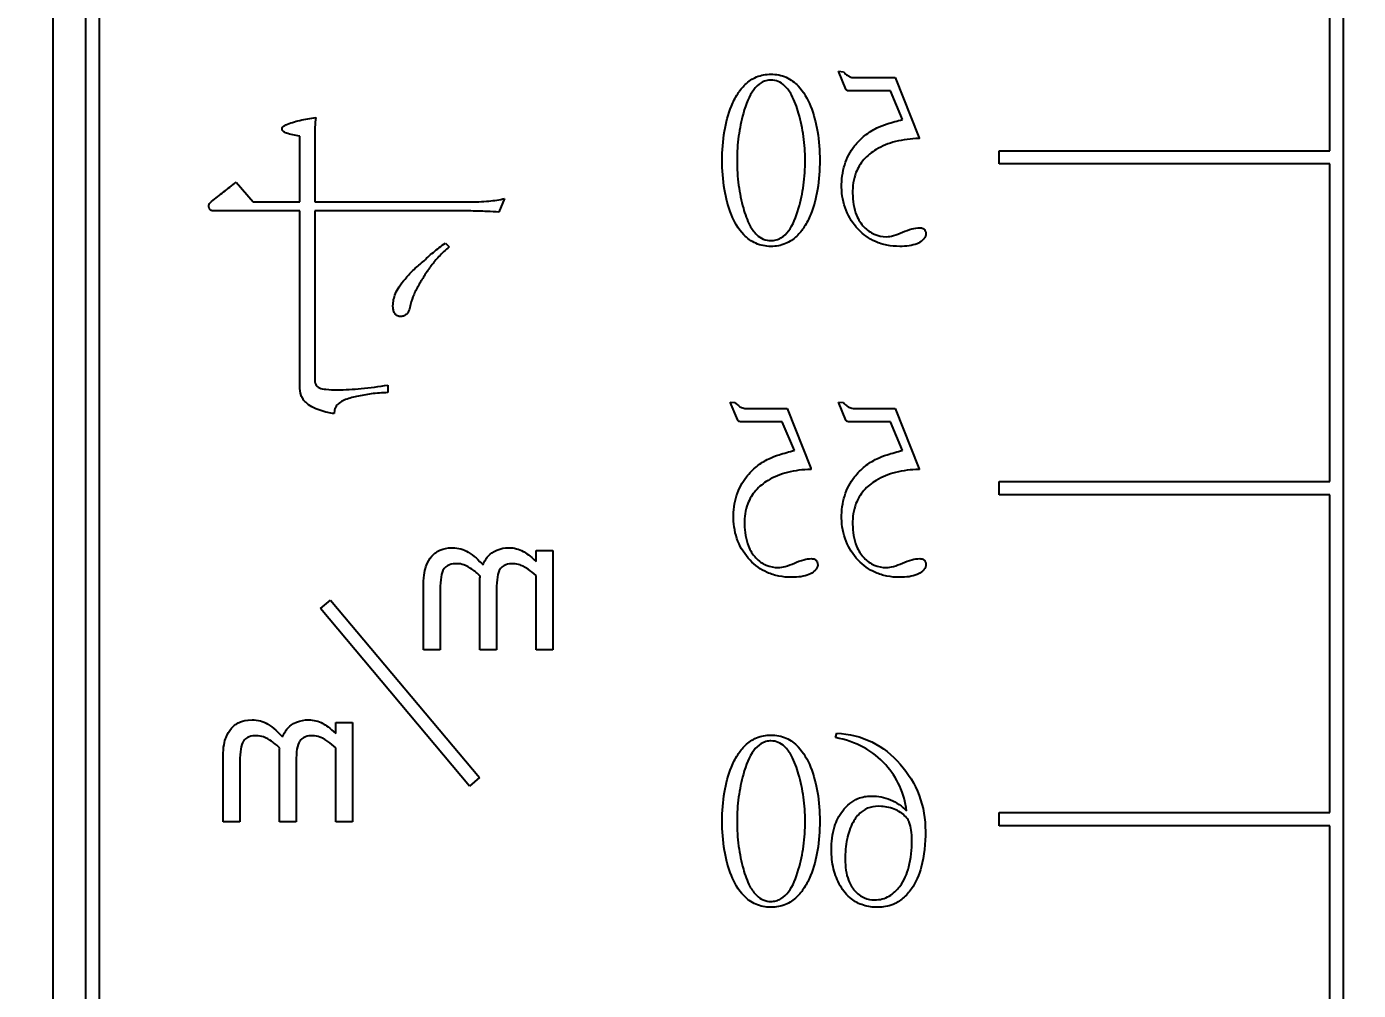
# Model space of a CAD drawing. Header units: inches. Extents: x 707 to 13003, y 909 to 9309.
# Drawn here: x 8194.85 to 8214.97, y 1606 to 1620.56 of the extents above; entities that cross this region are included whole.
import ezdxf

# ---------------------------------------------------------------- set-up
doc = ezdxf.new("R2010")
doc.units = ezdxf.units.IN
doc.header["$MEASUREMENT"] = 0
doc.styles.get("Standard").update_dxf_attribs({"font": 'Arial.ttf'})
doc.dimstyles.new('ISO-25', dxfattribs={"dimscale": 5, "dimtxt": 15, "dimasz": 12, "dimexe": 3, "dimexo": 3, "dimgap": 4, "dimtad": 1, "dimdsep": 46, "dimtxsty": 'Standard', "dimblk": 'OPEN30', "dimcen": 4, "dimclrd": 3, "dimclre": 3, "dimclrt": 3, "dimadec": 0, "dimazin": 0, "dimtfac": 1, "dimtmove": 0, "dimatfit": 3, "dimldrblk": 'OPEN30', "dimfxl": 1, "dimarcsym": 0})

# ---------------------------------------------------------------- blocks, each defined once
blk = doc.blocks.new('BKM-1')
at = {"color": 2}
for p, q in [((55, -71), (55, -117)), ((54.3, -71.5), (54.3, -116.5)), ((54.5, -116.5), (54.5, -71.5)), ((35.5, -79), (35.5, -118.5)), ((35.7, -100), (35.7, -95.2)), ((43.015, -99.072), (43.127, -98.8)), ((43.127, -98.8), (43.052, -98.807)), ((42.267, -98.895), (41.911, -99.795)), ((42.889, -98.895), (42.267, -98.895)), ((42.159, -99.53), (42.342, -99.096)), ((42.342, -99.096), (42.96, -99.096)), ((51.267, -100.774), (51.267, -99.778)), ((40.7, -100), (35.7, -100)), ((40.7, -100.2), (40.7, -100)), ((51.041, -99.874), (51.041, -100.774)), ((35.7, -100.2), (40.7, -100.2)), ((35.7, -105), (35.7, -100.2)), ((52.226, -100.476), (51.968, -100.774)), ((48.17, -100.722), (48.258, -100.929)), ((51.041, -100.774), (48.715, -100.774)), ((51.968, -100.774), (51.267, -100.774)), ((48.715, -100.91), (51.041, -100.91)), ((51.041, -100.91), (51.041, -103.448)), ((51.267, -103.556), (51.267, -100.91)), ((51.267, -100.91), (52.569, -100.91)), ((49.066, -101.395), (49.01, -101.454)), ((49.937, -103.542), (49.937, -103.655)), ((43.015, -104.072), (43.127, -103.8)), ((43.127, -103.8), (43.052, -103.807)), ((44.648, -104.072), (44.76, -103.8)), ((44.76, -103.8), (44.686, -103.807)), ((42.267, -103.895), (41.911, -104.795)), ((42.889, -103.895), (42.267, -103.895)), ((43.901, -103.895), (43.544, -104.795)), ((44.523, -103.895), (43.901, -103.895)), ((50.74, -103.919), (50.746, -103.97)), ((42.159, -104.53), (42.342, -104.096)), ((42.342, -104.096), (42.96, -104.096)), ((43.792, -104.53), (43.976, -104.096)), ((43.976, -104.096), (44.594, -104.096)), ((40.7, -105), (35.7, -105)), ((40.7, -105.2), (40.7, -105)), ((35.7, -105.2), (40.7, -105.2)), ((35.7, -110), (35.7, -105.2)), ((47.695, -106.042), (47.442, -106.042)), ((47.442, -106.042), (47.442, -107.543)), ((47.695, -106.207), (47.695, -106.042)), ((47.695, -107.543), (47.695, -106.421)), ((48.546, -107.543), (48.546, -106.554)), ((49.397, -107.543), (49.397, -106.554)), ((48.293, -106.674), (48.293, -107.543)), ((50.8, -106.79), (48.55, -109.471)), ((49.144, -106.674), (49.144, -107.543)), ((50.953, -106.919), (50.8, -106.79)), ((48.703, -109.6), (50.953, -106.919)), ((47.442, -107.543), (47.695, -107.543)), ((48.293, -107.543), (48.546, -107.543)), ((49.144, -107.543), (49.397, -107.543)), ((50.723, -108.642), (50.47, -108.642)), ((50.47, -108.642), (50.47, -110.143)), ((50.723, -108.807), (50.723, -108.642)), ((43.171, -108.868), (43.15, -108.8)), ((50.723, -110.143), (50.723, -109.021)), ((51.574, -110.143), (51.574, -109.154)), ((52.425, -110.143), (52.425, -109.154)), ((48.55, -109.471), (48.703, -109.6)), ((51.321, -109.274), (51.321, -110.143)), ((52.172, -109.274), (52.172, -110.143)), ((40.7, -110), (35.7, -110)), ((40.7, -110.2), (40.7, -110)), ((35.7, -110.2), (40.7, -110.2)), ((35.7, -118.3), (35.7, -110.2)), ((50.47, -110.143), (50.723, -110.143)), ((51.321, -110.143), (51.574, -110.143)), ((52.172, -110.143), (52.425, -110.143))]:
    blk.add_line(p, q, dxfattribs=at)
for points, knots in [([(43.052, -98.807), (43.038, -98.823), (43.022, -98.839), (42.99, -98.864), (42.973, -98.874), (42.934, -98.891), (42.912, -98.895), (42.889, -98.895)], [-0.01925198, -0.01925198, -0.01925198, -0.01925198, -0.01271209, -0.01271209, -0.00693803, -0.00693803, 0, 0, 0, 0]), ([(44.146, -98.844), (44.105, -98.844), (44.065, -98.848), (43.988, -98.863), (43.952, -98.875), (43.847, -98.922), (43.786, -98.967), (43.653, -99.108), (43.593, -99.217), (43.548, -99.326)], [-0.08195317, -0.08195317, -0.08195317, -0.08195317, -0.06991101, -0.06991101, -0.05834504, -0.05834504, -0.0355218, -0.0355218, 0, 0, 0, 0]), ([(43.728, -99.435), (43.754, -99.341), (43.789, -99.241), (43.864, -99.106), (43.898, -99.057), (43.968, -98.991), (44, -98.969), (44.071, -98.939), (44.108, -98.932), (44.146, -98.932)], [-0.06958828, -0.06958828, -0.06958828, -0.06958828, -0.04021797, -0.04021797, -0.02302257, -0.02302257, -0.01139571, -0.01139571, 0, 0, 0, 0]), ([(44.743, -99.326), (44.717, -99.262), (44.686, -99.199), (44.616, -99.09), (44.579, -99.042), (44.485, -98.952), (44.428, -98.913), (44.294, -98.857), (44.221, -98.844), (44.146, -98.844)], [-0.08244459, -0.08244459, -0.08244459, -0.08244459, -0.06166293, -0.06166293, -0.0435396, -0.0435396, -0.02257482, -0.02257482, 0, 0, 0, 0]), ([(44.146, -98.932), (44.172, -98.932), (44.197, -98.936), (44.248, -98.949), (44.271, -98.96), (44.339, -98.999), (44.376, -99.037), (44.475, -99.169), (44.526, -99.295), (44.563, -99.435)], [-0.08337122, -0.08337122, -0.08337122, -0.08337122, -0.07337556, -0.07337556, -0.06342031, -0.06342031, -0.0435051, -0.0435051, 0, 0, 0, 0]), ([(42.96, -99.096), (42.969, -99.096), (42.979, -99.095), (42.993, -99.092), (42.998, -99.09), (43.005, -99.085), (43.008, -99.083), (43.012, -99.078), (43.014, -99.075), (43.015, -99.072)], [-0.006296167, -0.006296167, -0.006296167, -0.006296167, -0.003599843, -0.003599843, -0.002036293, -0.002036293, -0.001000184, -0.001000184, 0, 0, 0, 0]), ([(43.548, -99.326), (43.5, -99.45), (43.466, -99.579), (43.419, -99.853), (43.409, -99.999), (43.409, -100.145)], [-0.08351425, -0.08351425, -0.08351425, -0.08351425, -0.04369807, -0.04369807, 0, 0, 0, 0]), ([(44.883, -100.145), (44.883, -99.998), (44.873, -99.851), (44.826, -99.576), (44.792, -99.449), (44.743, -99.326)], [-0.08347072, -0.08347072, -0.08347072, -0.08347072, -0.03947083, -0.03947083, 0, 0, 0, 0]), ([(42.546, -99.656), (42.498, -99.632), (42.44, -99.61), (42.316, -99.57), (42.234, -99.548), (42.159, -99.53)], [-0.03908855, -0.03908855, -0.03908855, -0.03908855, -0.02325142, -0.02325142, 0, 0, 0, 0]), ([(43.629, -100.145), (43.629, -100.024), (43.637, -99.904), (43.67, -99.666), (43.695, -99.55), (43.728, -99.435)], [-0.07201864, -0.07201864, -0.07201864, -0.07201864, -0.03576445, -0.03576445, 0, 0, 0, 0]), ([(44.563, -99.435), (44.595, -99.549), (44.619, -99.665), (44.651, -99.903), (44.659, -100.024), (44.659, -100.145)], [-0.07194682, -0.07194682, -0.07194682, -0.07194682, -0.03640608, -0.03640608, 0, 0, 0, 0]), ([(51.477, -99.611), (51.41, -99.582), (51.339, -99.559), (51.187, -99.522), (51.105, -99.509), (51.024, -99.5)], [-0.04676929, -0.04676929, -0.04676929, -0.04676929, -0.02469334, -0.02469334, 0, 0, 0, 0]), ([(51.024, -99.5), (51.03, -99.541), (51.034, -99.595), (51.04, -99.718), (51.041, -99.801), (51.041, -99.874)], [-0.03671166, -0.03671166, -0.03671166, -0.03671166, -0.0219278, -0.0219278, 0, 0, 0, 0]), ([(51.534, -99.667), (51.534, -99.665), (51.534, -99.662), (51.533, -99.657), (51.532, -99.655), (51.528, -99.647), (51.524, -99.642), (51.51, -99.627), (51.494, -99.618), (51.477, -99.611)], [-0.009970224, -0.009970224, -0.009970224, -0.009970224, -0.008968597, -0.008968597, -0.007939222, -0.007939222, -0.00562379, -0.00562379, 0, 0, 0, 0]), ([(41.911, -99.795), (41.909, -99.799), (41.908, -99.804), (41.907, -99.809), (41.907, -99.811), (41.907, -99.813), (41.908, -99.813), (41.908, -99.814), (41.908, -99.815), (41.909, -99.815), (41.909, -99.815), (41.91, -99.816), (41.91, -99.816), (41.911, -99.816)], [-0.00192807, -0.00192807, -0.00192807, -0.00192807, -0.000928361, -0.000928361, -0.000534277, -0.000534277, -0.000353505, -0.000353505, -0.000239022, -0.000239022, -0.000132257, -0.000132257, 0, 0, 0, 0]), ([(42.882, -99.928), (42.836, -99.87), (42.784, -99.816), (42.671, -99.725), (42.611, -99.687), (42.546, -99.656)], [-0.04378824, -0.04378824, -0.04378824, -0.04378824, -0.02152, -0.02152, 0, 0, 0, 0]), ([(51.267, -99.778), (51.302, -99.773), (51.337, -99.768), (51.404, -99.753), (51.437, -99.745), (51.469, -99.735)], [-0.02059878, -0.02059878, -0.02059878, -0.02059878, -0.01002753, -0.01002753, 0, 0, 0, 0]), ([(51.469, -99.735), (51.479, -99.732), (51.489, -99.727), (51.505, -99.717), (51.513, -99.711), (51.523, -99.7), (51.527, -99.694), (51.533, -99.681), (51.534, -99.674), (51.534, -99.667)], [-0.01003525, -0.01003525, -0.01003525, -0.01003525, -0.00682489, -0.00682489, -0.00420204, -0.00420204, -0.00206818, -0.00206818, 0, 0, 0, 0]), ([(41.911, -99.816), (42.029, -99.819), (42.149, -99.833), (42.367, -99.889), (42.465, -99.928), (42.556, -99.982)], [-0.06745802, -0.06745802, -0.06745802, -0.06745802, -0.03181638, -0.03181638, 0, 0, 0, 0]), ([(42.556, -99.982), (42.626, -100.024), (42.689, -100.074), (42.794, -100.193), (42.833, -100.259), (42.9, -100.431), (42.914, -100.537), (42.913, -100.644)], [-0.0796995, -0.0796995, -0.0796995, -0.0796995, -0.05533115, -0.05533115, -0.03214781, -0.03214781, 0, 0, 0, 0]), ([(43.079, -100.553), (43.08, -100.437), (43.066, -100.323), (42.999, -100.109), (42.949, -100.014), (42.882, -99.928)], [-0.06731251, -0.06731251, -0.06731251, -0.06731251, -0.03272339, -0.03272339, 0, 0, 0, 0]), ([(43.409, -100.145), (43.409, -100.292), (43.419, -100.44), (43.465, -100.716), (43.499, -100.844), (43.548, -100.967)], [-0.08381766, -0.08381766, -0.08381766, -0.08381766, -0.03972186, -0.03972186, 0, 0, 0, 0]), ([(43.728, -100.872), (43.694, -100.757), (43.67, -100.641), (43.637, -100.397), (43.629, -100.271), (43.629, -100.145)], [-0.07365705, -0.07365705, -0.07365705, -0.07365705, -0.03782237, -0.03782237, 0, 0, 0, 0]), ([(44.659, -100.145), (44.659, -100.271), (44.651, -100.397), (44.619, -100.639), (44.596, -100.755), (44.563, -100.869)], [-0.07324327, -0.07324327, -0.07324327, -0.07324327, -0.03552282, -0.03552282, 0, 0, 0, 0]), ([(44.743, -100.967), (44.792, -100.845), (44.826, -100.717), (44.873, -100.441), (44.883, -100.293), (44.883, -100.145)], [-0.08376423, -0.08376423, -0.08376423, -0.08376423, -0.04423028, -0.04423028, 0, 0, 0, 0]), ([(42.828, -101.188), (42.907, -101.103), (42.969, -101.008), (43.055, -100.789), (43.076, -100.672), (43.079, -100.553)], [-0.07055061, -0.07055061, -0.07055061, -0.07055061, -0.0358242, -0.0358242, 0, 0, 0, 0]), ([(52.598, -100.768), (52.538, -100.719), (52.478, -100.67), (52.354, -100.573), (52.29, -100.524), (52.226, -100.476)], [-0.0472503, -0.0472503, -0.0472503, -0.0472503, -0.02405918, -0.02405918, 0, 0, 0, 0]), ([(42.913, -100.644), (42.91, -100.757), (42.894, -100.872), (42.825, -101.042), (42.788, -101.102), (42.739, -101.154)], [-0.05505324, -0.05505324, -0.05505324, -0.05505324, -0.02132206, -0.02132206, 0, 0, 0, 0]), ([(48.715, -100.774), (48.614, -100.774), (48.508, -100.77), (48.329, -100.753), (48.246, -100.742), (48.17, -100.722)], [-0.05391831, -0.05391831, -0.05391831, -0.05391831, -0.02351238, -0.02351238, 0, 0, 0, 0]), ([(52.64, -100.83), (52.64, -100.825), (52.639, -100.819), (52.636, -100.808), (52.633, -100.803), (52.621, -100.786), (52.61, -100.776), (52.598, -100.768)], [-0.007807443, -0.007807443, -0.007807443, -0.007807443, -0.006103253, -0.006103253, -0.004311242, -0.004311242, 0, 0, 0, 0]), ([(43.548, -100.967), (43.574, -101.03), (43.605, -101.093), (43.674, -101.201), (43.711, -101.248), (43.805, -101.338), (43.862, -101.377), (43.996, -101.433), (44.07, -101.446), (44.146, -101.446)], [-0.08220575, -0.08220575, -0.08220575, -0.08220575, -0.06167399, -0.06167399, -0.04373192, -0.04373192, -0.02269426, -0.02269426, 0, 0, 0, 0]), ([(44.146, -101.358), (44.119, -101.358), (44.093, -101.355), (44.042, -101.341), (44.018, -101.331), (43.95, -101.291), (43.912, -101.254), (43.814, -101.125), (43.765, -101.005), (43.728, -100.872)], [-0.08137653, -0.08137653, -0.08137653, -0.08137653, -0.07131719, -0.07131719, -0.06133064, -0.06133064, -0.0415336, -0.0415336, 0, 0, 0, 0]), ([(44.563, -100.869), (44.539, -100.957), (44.507, -101.051), (44.436, -101.182), (44.402, -101.23), (44.331, -101.297), (44.298, -101.32), (44.225, -101.35), (44.186, -101.358), (44.146, -101.358)], [-0.06884296, -0.06884296, -0.06884296, -0.06884296, -0.04120317, -0.04120317, -0.02403051, -0.02403051, -0.01203907, -0.01203907, 0, 0, 0, 0]), ([(44.146, -101.446), (44.186, -101.446), (44.226, -101.442), (44.303, -101.427), (44.34, -101.415), (44.445, -101.369), (44.505, -101.324), (44.639, -101.184), (44.699, -101.076), (44.743, -100.967)], [-0.08173021, -0.08173021, -0.08173021, -0.08173021, -0.06969113, -0.06969113, -0.05813482, -0.05813482, -0.03529804, -0.03529804, 0, 0, 0, 0]), ([(48.258, -100.929), (48.31, -100.923), (48.382, -100.92), (48.523, -100.914), (48.625, -100.911), (48.715, -100.91)], [-0.0420183, -0.0420183, -0.0420183, -0.0420183, -0.02681281, -0.02681281, 0, 0, 0, 0]), ([(52.569, -100.91), (52.576, -100.91), (52.583, -100.909), (52.595, -100.907), (52.6, -100.905), (52.612, -100.899), (52.618, -100.895), (52.628, -100.884), (52.632, -100.877), (52.639, -100.857), (52.64, -100.843), (52.64, -100.83)], [-0.01217176, -0.01217176, -0.01217176, -0.01217176, -0.01019045, -0.01019045, -0.00844296, -0.00844296, -0.00632967, -0.00632967, -0.00389119, -0.00389119, 0, 0, 0, 0]), ([(41.897, -101.164), (41.888, -101.164), (41.879, -101.165), (41.863, -101.168), (41.855, -101.17), (41.84, -101.177), (41.833, -101.182), (41.821, -101.196), (41.816, -101.205), (41.807, -101.228), (41.805, -101.244), (41.805, -101.259)], [-0.01513963, -0.01513963, -0.01513963, -0.01513963, -0.01247243, -0.01247243, -0.01014631, -0.01014631, -0.00750334, -0.00750334, -0.00455338, -0.00455338, 0, 0, 0, 0]), ([(42.159, -101.232), (42.113, -101.212), (42.065, -101.194), (41.978, -101.171), (41.937, -101.164), (41.897, -101.164)], [-0.02693744, -0.02693744, -0.02693744, -0.02693744, -0.01201471, -0.01201471, 0, 0, 0, 0]), ([(42.199, -101.446), (42.264, -101.446), (42.33, -101.44), (42.454, -101.416), (42.512, -101.398), (42.667, -101.329), (42.753, -101.267), (42.828, -101.188)], [-0.07045463, -0.07045463, -0.07045463, -0.07045463, -0.0509016, -0.0509016, -0.03251367, -0.03251367, 0, 0, 0, 0]), ([(42.739, -101.154), (42.695, -101.199), (42.644, -101.236), (42.528, -101.287), (42.466, -101.299), (42.403, -101.3)], [-0.03807798, -0.03807798, -0.03807798, -0.03807798, -0.01898629, -0.01898629, 0, 0, 0, 0]), ([(41.805, -101.259), (41.805, -101.265), (41.806, -101.271), (41.807, -101.279), (41.808, -101.281), (41.809, -101.283)], [-0.002093623, -0.002093623, -0.002093623, -0.002093623, -0.000662734, -0.000662734, 0, 0, 0, 0]), ([(41.809, -101.283), (41.814, -101.296), (41.821, -101.309), (41.837, -101.333), (41.847, -101.344), (41.881, -101.376), (41.909, -101.393), (42.01, -101.435), (42.101, -101.446), (42.199, -101.446)], [-0.05303774, -0.05303774, -0.05303774, -0.05303774, -0.04748048, -0.04748048, -0.04187569, -0.04187569, -0.02952808, -0.02952808, 0, 0, 0, 0]), ([(42.403, -101.3), (42.368, -101.3), (42.33, -101.292), (42.25, -101.27), (42.202, -101.251), (42.159, -101.232)], [-0.02487772, -0.02487772, -0.02487772, -0.02487772, -0.01434385, -0.01434385, 0, 0, 0, 0]), ([(49.407, -101.681), (49.356, -101.63), (49.303, -101.582), (49.189, -101.486), (49.129, -101.439), (49.066, -101.395)], [-0.0444976, -0.0444976, -0.0444976, -0.0444976, -0.02297575, -0.02297575, 0, 0, 0, 0]), ([(49.01, -101.454), (49.063, -101.5), (49.116, -101.549), (49.206, -101.643), (49.245, -101.689), (49.279, -101.738)], [-0.03891551, -0.03891551, -0.03891551, -0.03891551, -0.01774071, -0.01774071, 0, 0, 0, 0]), ([(49.279, -101.738), (49.313, -101.783), (49.345, -101.829), (49.406, -101.923), (49.434, -101.97), (49.461, -102.019)], [-0.03347526, -0.03347526, -0.03347526, -0.03347526, -0.01660902, -0.01660902, 0, 0, 0, 0]), ([(49.673, -101.939), (49.638, -101.894), (49.598, -101.851), (49.51, -101.765), (49.459, -101.722), (49.407, -101.681)], [-0.03702485, -0.03702485, -0.03702485, -0.03702485, -0.01977202, -0.01977202, 0, 0, 0, 0]), ([(49.461, -102.019), (49.491, -102.066), (49.517, -102.116), (49.562, -102.219), (49.58, -102.271), (49.594, -102.325)], [-0.03359804, -0.03359804, -0.03359804, -0.03359804, -0.01671044, -0.01671044, 0, 0, 0, 0]), ([(49.818, -102.16), (49.806, -102.125), (49.787, -102.09), (49.739, -102.017), (49.706, -101.976), (49.673, -101.939)], [-0.02602584, -0.02602584, -0.02602584, -0.02602584, -0.01482321, -0.01482321, 0, 0, 0, 0]), ([(49.858, -102.339), (49.858, -102.309), (49.854, -102.279), (49.841, -102.219), (49.831, -102.189), (49.818, -102.16)], [-0.01850563, -0.01850563, -0.01850563, -0.01850563, -0.00939171, -0.00939171, 0, 0, 0, 0]), ([(49.594, -102.325), (49.599, -102.354), (49.607, -102.387), (49.624, -102.43), (49.631, -102.445), (49.646, -102.465), (49.652, -102.471), (49.659, -102.475)], [-0.01630645, -0.01630645, -0.01630645, -0.01630645, -0.00730702, -0.00730702, -0.00251109, -0.00251109, 0, 0, 0, 0]), ([(49.832, -102.455), (49.841, -102.439), (49.847, -102.422), (49.856, -102.383), (49.858, -102.361), (49.858, -102.339)], [-0.01200279, -0.01200279, -0.01200279, -0.01200279, -0.00645761, -0.00645761, 0, 0, 0, 0]), ([(49.659, -102.475), (49.665, -102.48), (49.671, -102.485), (49.684, -102.493), (49.691, -102.496), (49.714, -102.504), (49.731, -102.506), (49.747, -102.506)], [-0.009586043, -0.009586043, -0.009586043, -0.009586043, -0.007295517, -0.007295517, -0.004993376, -0.004993376, 0, 0, 0, 0]), ([(49.747, -102.506), (49.757, -102.506), (49.767, -102.505), (49.786, -102.499), (49.795, -102.495), (49.815, -102.48), (49.824, -102.468), (49.832, -102.455)], [-0.01047258, -0.01047258, -0.01047258, -0.01047258, -0.00743414, -0.00743414, -0.00449019, -0.00449019, 0, 0, 0, 0]), ([(50.703, -103.613), (50.582, -103.613), (50.46, -103.606), (50.206, -103.582), (50.07, -103.564), (49.937, -103.542)], [-0.07673325, -0.07673325, -0.07673325, -0.07673325, -0.04050092, -0.04050092, 0, 0, 0, 0]), ([(50.97, -103.584), (50.946, -103.595), (50.911, -103.601), (50.817, -103.611), (50.756, -103.613), (50.703, -103.613)], [-0.02801947, -0.02801947, -0.02801947, -0.02801947, -0.01585515, -0.01585515, 0, 0, 0, 0]), ([(51.041, -103.448), (51.041, -103.463), (51.039, -103.479), (51.034, -103.506), (51.031, -103.519), (51.02, -103.543), (51.013, -103.553), (50.994, -103.572), (50.982, -103.579), (50.97, -103.584)], [-0.01644399, -0.01644399, -0.01644399, -0.01644399, -0.01190671, -0.01190671, -0.00803512, -0.00803512, -0.00409204, -0.00409204, 0, 0, 0, 0]), ([(51.177, -103.8), (51.192, -103.787), (51.205, -103.772), (51.228, -103.737), (51.237, -103.719), (51.262, -103.654), (51.267, -103.604), (51.267, -103.556)], [-0.02679109, -0.02679109, -0.02679109, -0.02679109, -0.02074473, -0.02074473, -0.0144694, -0.0144694, 0, 0, 0, 0]), ([(43.052, -103.807), (43.038, -103.823), (43.022, -103.839), (42.99, -103.864), (42.973, -103.874), (42.934, -103.891), (42.912, -103.895), (42.889, -103.895)], [-0.01925198, -0.01925198, -0.01925198, -0.01925198, -0.01271209, -0.01271209, -0.00693803, -0.00693803, 0, 0, 0, 0]), ([(44.686, -103.807), (44.672, -103.823), (44.656, -103.839), (44.624, -103.864), (44.607, -103.874), (44.568, -103.891), (44.546, -103.895), (44.523, -103.895)], [-0.01925198, -0.01925198, -0.01925198, -0.01925198, -0.01271209, -0.01271209, -0.00693803, -0.00693803, 0, 0, 0, 0]), ([(49.937, -103.655), (50.02, -103.658), (50.104, -103.664), (50.261, -103.684), (50.335, -103.697), (50.408, -103.715)], [-0.04742299, -0.04742299, -0.04742299, -0.04742299, -0.02244766, -0.02244766, 0, 0, 0, 0]), ([(50.408, -103.715), (50.468, -103.727), (50.538, -103.745), (50.62, -103.782), (50.648, -103.796), (50.669, -103.814)], [-0.02708326, -0.02708326, -0.02708326, -0.02708326, -0.00840652, -0.00840652, 0, 0, 0, 0]), ([(50.669, -103.814), (50.687, -103.826), (50.702, -103.841), (50.726, -103.877), (50.734, -103.897), (50.74, -103.919)], [-0.01308094, -0.01308094, -0.01308094, -0.01308094, -0.00665229, -0.00665229, 0, 0, 0, 0]), ([(50.961, -103.922), (51.003, -103.909), (51.045, -103.892), (51.117, -103.851), (51.149, -103.828), (51.177, -103.8)], [-0.02501522, -0.02501522, -0.02501522, -0.02501522, -0.0117725, -0.0117725, 0, 0, 0, 0]), ([(50.746, -103.97), (50.778, -103.97), (50.812, -103.965), (50.883, -103.949), (50.923, -103.936), (50.961, -103.922)], [-0.02190904, -0.02190904, -0.02190904, -0.02190904, -0.01216577, -0.01216577, 0, 0, 0, 0]), ([(42.96, -104.096), (42.969, -104.096), (42.979, -104.095), (42.993, -104.092), (42.998, -104.09), (43.005, -104.085), (43.008, -104.083), (43.012, -104.078), (43.014, -104.075), (43.015, -104.072)], [-0.006296167, -0.006296167, -0.006296167, -0.006296167, -0.003599843, -0.003599843, -0.002036293, -0.002036293, -0.001000184, -0.001000184, 0, 0, 0, 0]), ([(44.594, -104.096), (44.603, -104.096), (44.613, -104.095), (44.627, -104.092), (44.632, -104.09), (44.639, -104.085), (44.642, -104.083), (44.646, -104.078), (44.647, -104.075), (44.648, -104.072)], [-0.006296167, -0.006296167, -0.006296167, -0.006296167, -0.003599843, -0.003599843, -0.002036293, -0.002036293, -0.001000184, -0.001000184, 0, 0, 0, 0]), ([(42.546, -104.656), (42.498, -104.632), (42.44, -104.61), (42.316, -104.57), (42.234, -104.548), (42.159, -104.53)], [-0.03908855, -0.03908855, -0.03908855, -0.03908855, -0.02325142, -0.02325142, 0, 0, 0, 0]), ([(44.18, -104.656), (44.132, -104.632), (44.074, -104.61), (43.949, -104.57), (43.868, -104.548), (43.792, -104.53)], [-0.03908855, -0.03908855, -0.03908855, -0.03908855, -0.02325142, -0.02325142, 0, 0, 0, 0]), ([(41.911, -104.795), (41.909, -104.799), (41.908, -104.804), (41.907, -104.809), (41.907, -104.811), (41.907, -104.813), (41.908, -104.813), (41.908, -104.814), (41.908, -104.815), (41.909, -104.815), (41.909, -104.815), (41.91, -104.816), (41.91, -104.816), (41.911, -104.816)], [-0.00192807, -0.00192807, -0.00192807, -0.00192807, -0.000928361, -0.000928361, -0.000534277, -0.000534277, -0.000353505, -0.000353505, -0.000239022, -0.000239022, -0.000132257, -0.000132257, 0, 0, 0, 0]), ([(41.911, -104.816), (42.029, -104.819), (42.149, -104.833), (42.367, -104.889), (42.465, -104.928), (42.556, -104.982)], [-0.06745802, -0.06745802, -0.06745802, -0.06745802, -0.03181638, -0.03181638, 0, 0, 0, 0]), ([(42.882, -104.928), (42.836, -104.87), (42.784, -104.816), (42.671, -104.725), (42.611, -104.687), (42.546, -104.656)], [-0.04378824, -0.04378824, -0.04378824, -0.04378824, -0.02152, -0.02152, 0, 0, 0, 0]), ([(43.544, -104.795), (43.543, -104.799), (43.542, -104.804), (43.541, -104.809), (43.541, -104.811), (43.541, -104.813), (43.541, -104.813), (43.542, -104.814), (43.542, -104.815), (43.543, -104.815), (43.543, -104.815), (43.544, -104.816), (43.544, -104.816), (43.544, -104.816)], [-0.00192807, -0.00192807, -0.00192807, -0.00192807, -0.000928361, -0.000928361, -0.000534277, -0.000534277, -0.000353505, -0.000353505, -0.000239022, -0.000239022, -0.000132257, -0.000132257, 0, 0, 0, 0]), ([(43.544, -104.816), (43.663, -104.819), (43.783, -104.833), (44, -104.889), (44.099, -104.928), (44.19, -104.982)], [-0.06745802, -0.06745802, -0.06745802, -0.06745802, -0.03181638, -0.03181638, 0, 0, 0, 0]), ([(44.516, -104.928), (44.47, -104.87), (44.418, -104.816), (44.305, -104.725), (44.244, -104.687), (44.18, -104.656)], [-0.04378824, -0.04378824, -0.04378824, -0.04378824, -0.02152, -0.02152, 0, 0, 0, 0]), ([(42.556, -104.982), (42.626, -105.024), (42.689, -105.074), (42.794, -105.193), (42.833, -105.259), (42.9, -105.431), (42.914, -105.537), (42.913, -105.644)], [-0.0796995, -0.0796995, -0.0796995, -0.0796995, -0.05533115, -0.05533115, -0.03214781, -0.03214781, 0, 0, 0, 0]), ([(43.079, -105.553), (43.08, -105.437), (43.066, -105.323), (42.999, -105.109), (42.949, -105.014), (42.882, -104.928)], [-0.06731251, -0.06731251, -0.06731251, -0.06731251, -0.03272339, -0.03272339, 0, 0, 0, 0]), ([(44.19, -104.982), (44.26, -105.024), (44.323, -105.074), (44.428, -105.193), (44.467, -105.259), (44.534, -105.431), (44.548, -105.537), (44.546, -105.644)], [-0.0796995, -0.0796995, -0.0796995, -0.0796995, -0.05533115, -0.05533115, -0.03214781, -0.03214781, 0, 0, 0, 0]), ([(44.713, -105.553), (44.714, -105.437), (44.7, -105.323), (44.633, -105.109), (44.583, -105.014), (44.516, -104.928)], [-0.06731251, -0.06731251, -0.06731251, -0.06731251, -0.03272339, -0.03272339, 0, 0, 0, 0]), ([(42.913, -105.644), (42.91, -105.757), (42.894, -105.872), (42.825, -106.042), (42.788, -106.102), (42.739, -106.154)], [-0.05505324, -0.05505324, -0.05505324, -0.05505324, -0.02132206, -0.02132206, 0, 0, 0, 0]), ([(42.828, -106.188), (42.907, -106.103), (42.969, -106.008), (43.055, -105.789), (43.076, -105.672), (43.079, -105.553)], [-0.07055061, -0.07055061, -0.07055061, -0.07055061, -0.0358242, -0.0358242, 0, 0, 0, 0]), ([(44.546, -105.644), (44.544, -105.757), (44.528, -105.872), (44.459, -106.042), (44.422, -106.102), (44.373, -106.154)], [-0.05505324, -0.05505324, -0.05505324, -0.05505324, -0.02132206, -0.02132206, 0, 0, 0, 0]), ([(44.462, -106.188), (44.541, -106.103), (44.602, -106.008), (44.689, -105.789), (44.71, -105.672), (44.713, -105.553)], [-0.07055061, -0.07055061, -0.07055061, -0.07055061, -0.0358242, -0.0358242, 0, 0, 0, 0]), ([(48.105, -106), (48.067, -106), (48.03, -106.004), (47.957, -106.023), (47.923, -106.036), (47.85, -106.077), (47.783, -106.119), (47.695, -106.207)], [-0.09723673, -0.09723673, -0.09723673, -0.09723673, -0.0669871, -0.0669871, -0.03741817, -0.03741817, 0, 0, 0, 0]), ([(48.497, -106.259), (48.486, -106.23), (48.473, -106.202), (48.441, -106.152), (48.424, -106.13), (48.389, -106.095), (48.352, -106.061), (48.23, -106.01), (48.168, -106), (48.105, -106)], [-0.09833277, -0.09833277, -0.09833277, -0.09833277, -0.06772325, -0.06772325, -0.03985027, -0.03985027, -0.01887635, -0.01887635, 0, 0, 0, 0]), ([(48.956, -106), (48.915, -106), (48.874, -106.005), (48.794, -106.028), (48.756, -106.044), (48.637, -106.117), (48.563, -106.186), (48.497, -106.259)], [-0.05444102, -0.05444102, -0.05444102, -0.05444102, -0.042025, -0.042025, -0.0295866, -0.0295866, 0, 0, 0, 0]), ([(49.27, -106.128), (49.251, -106.106), (49.23, -106.086), (49.184, -106.053), (49.159, -106.04), (49.102, -106.018), (49.045, -106), (48.956, -106)], [-0.07289026, -0.07289026, -0.07289026, -0.07289026, -0.04945259, -0.04945259, -0.02663201, -0.02663201, 0, 0, 0, 0]), ([(41.897, -106.164), (41.888, -106.164), (41.879, -106.165), (41.863, -106.168), (41.855, -106.17), (41.84, -106.177), (41.833, -106.182), (41.821, -106.196), (41.816, -106.205), (41.807, -106.228), (41.805, -106.244), (41.805, -106.259)], [-0.01513963, -0.01513963, -0.01513963, -0.01513963, -0.01247243, -0.01247243, -0.01014631, -0.01014631, -0.00750334, -0.00750334, -0.00455338, -0.00455338, 0, 0, 0, 0]), ([(42.159, -106.232), (42.113, -106.212), (42.065, -106.194), (41.978, -106.171), (41.937, -106.164), (41.897, -106.164)], [-0.02693744, -0.02693744, -0.02693744, -0.02693744, -0.01201471, -0.01201471, 0, 0, 0, 0]), ([(42.403, -106.3), (42.368, -106.3), (42.33, -106.292), (42.25, -106.27), (42.202, -106.251), (42.159, -106.232)], [-0.02487772, -0.02487772, -0.02487772, -0.02487772, -0.01434385, -0.01434385, 0, 0, 0, 0]), ([(42.199, -106.446), (42.264, -106.446), (42.33, -106.44), (42.454, -106.416), (42.512, -106.398), (42.667, -106.329), (42.753, -106.267), (42.828, -106.188)], [-0.07045463, -0.07045463, -0.07045463, -0.07045463, -0.0509016, -0.0509016, -0.03251367, -0.03251367, 0, 0, 0, 0]), ([(42.739, -106.154), (42.695, -106.199), (42.644, -106.236), (42.528, -106.287), (42.466, -106.299), (42.403, -106.3)], [-0.03807798, -0.03807798, -0.03807798, -0.03807798, -0.01898629, -0.01898629, 0, 0, 0, 0]), ([(43.531, -106.164), (43.522, -106.164), (43.513, -106.165), (43.497, -106.168), (43.489, -106.17), (43.474, -106.177), (43.467, -106.182), (43.454, -106.196), (43.45, -106.205), (43.441, -106.228), (43.439, -106.244), (43.439, -106.259)], [-0.01513963, -0.01513963, -0.01513963, -0.01513963, -0.01247243, -0.01247243, -0.01014631, -0.01014631, -0.00750334, -0.00750334, -0.00455338, -0.00455338, 0, 0, 0, 0]), ([(43.792, -106.232), (43.747, -106.212), (43.699, -106.194), (43.612, -106.171), (43.571, -106.164), (43.531, -106.164)], [-0.02693744, -0.02693744, -0.02693744, -0.02693744, -0.01201471, -0.01201471, 0, 0, 0, 0]), ([(44.037, -106.3), (44.002, -106.3), (43.964, -106.292), (43.884, -106.27), (43.836, -106.251), (43.792, -106.232)], [-0.02487772, -0.02487772, -0.02487772, -0.02487772, -0.01434385, -0.01434385, 0, 0, 0, 0]), ([(43.833, -106.446), (43.898, -106.446), (43.963, -106.44), (44.087, -106.416), (44.146, -106.398), (44.301, -106.329), (44.387, -106.267), (44.462, -106.188)], [-0.07045463, -0.07045463, -0.07045463, -0.07045463, -0.0509016, -0.0509016, -0.03251367, -0.03251367, 0, 0, 0, 0]), ([(44.373, -106.154), (44.329, -106.199), (44.278, -106.236), (44.161, -106.287), (44.1, -106.299), (44.037, -106.3)], [-0.03807798, -0.03807798, -0.03807798, -0.03807798, -0.01898629, -0.01898629, 0, 0, 0, 0]), ([(47.695, -106.421), (47.732, -106.386), (47.772, -106.354), (47.879, -106.281), (47.923, -106.264), (47.97, -106.247), (48.005, -106.24), (48.04, -106.24)], [-0.017587, -0.017587, -0.017587, -0.017587, -0.01485258, -0.01485258, -0.01064913, -0.01064913, 0, 0, 0, 0]), ([(48.04, -106.24), (48.08, -106.24), (48.119, -106.244), (48.166, -106.261), (48.188, -106.27), (48.227, -106.305), (48.241, -106.324), (48.251, -106.345)], [-0.03730169, -0.03730169, -0.03730169, -0.03730169, -0.01572593, -0.01572593, -0.00715187, -0.00715187, 0, 0, 0, 0]), ([(48.541, -106.426), (48.58, -106.389), (48.622, -106.353), (48.698, -106.301), (48.74, -106.276), (48.821, -106.247), (48.856, -106.24), (48.891, -106.24)], [-0.04773613, -0.04773613, -0.04773613, -0.04773613, -0.02572527, -0.02572527, -0.01057428, -0.01057428, 0, 0, 0, 0]), ([(48.891, -106.24), (48.931, -106.24), (48.97, -106.244), (49.017, -106.261), (49.038, -106.27), (49.078, -106.305), (49.091, -106.324), (49.102, -106.345)], [-0.03730169, -0.03730169, -0.03730169, -0.03730169, -0.01572593, -0.01572593, -0.00715187, -0.00715187, 0, 0, 0, 0]), ([(49.397, -106.554), (49.397, -106.408), (49.374, -106.322), (49.332, -106.215), (49.306, -106.168), (49.27, -106.128)], [-0.03469337, -0.03469337, -0.03469337, -0.03469337, -0.01603045, -0.01603045, 0, 0, 0, 0]), ([(41.805, -106.259), (41.805, -106.265), (41.806, -106.271), (41.807, -106.279), (41.808, -106.281), (41.809, -106.283)], [-0.002093623, -0.002093623, -0.002093623, -0.002093623, -0.000662734, -0.000662734, 0, 0, 0, 0]), ([(41.809, -106.283), (41.814, -106.296), (41.821, -106.309), (41.837, -106.333), (41.847, -106.344), (41.881, -106.376), (41.909, -106.393), (42.01, -106.435), (42.101, -106.446), (42.199, -106.446)], [-0.05303774, -0.05303774, -0.05303774, -0.05303774, -0.04748048, -0.04748048, -0.04187569, -0.04187569, -0.02952808, -0.02952808, 0, 0, 0, 0]), ([(43.439, -106.259), (43.439, -106.265), (43.439, -106.271), (43.441, -106.279), (43.442, -106.281), (43.443, -106.283)], [-0.002093623, -0.002093623, -0.002093623, -0.002093623, -0.000662734, -0.000662734, 0, 0, 0, 0]), ([(43.443, -106.283), (43.448, -106.296), (43.455, -106.309), (43.471, -106.333), (43.48, -106.344), (43.515, -106.376), (43.543, -106.393), (43.644, -106.435), (43.735, -106.446), (43.833, -106.446)], [-0.05303774, -0.05303774, -0.05303774, -0.05303774, -0.04748048, -0.04748048, -0.04187569, -0.04187569, -0.02952808, -0.02952808, 0, 0, 0, 0]), ([(48.251, -106.345), (48.269, -106.38), (48.28, -106.427), (48.291, -106.546), (48.293, -106.61), (48.293, -106.674)], [-0.03581091, -0.03581091, -0.03581091, -0.03581091, -0.01922292, -0.01922292, 0, 0, 0, 0]), ([(48.546, -106.554), (48.546, -106.53), (48.545, -106.505), (48.544, -106.473), (48.543, -106.449), (48.541, -106.426)], [-0.02908968, -0.02908968, -0.02908968, -0.02908968, -0.00690577, -0.00690577, 0, 0, 0, 0]), ([(49.102, -106.345), (49.12, -106.38), (49.131, -106.427), (49.142, -106.546), (49.144, -106.61), (49.144, -106.674)], [-0.03581091, -0.03581091, -0.03581091, -0.03581091, -0.01922292, -0.01922292, 0, 0, 0, 0]), ([(51.133, -108.6), (51.095, -108.6), (51.058, -108.604), (50.986, -108.623), (50.952, -108.636), (50.878, -108.677), (50.811, -108.719), (50.723, -108.807)], [-0.09723673, -0.09723673, -0.09723673, -0.09723673, -0.0669871, -0.0669871, -0.03741817, -0.03741817, 0, 0, 0, 0]), ([(51.525, -108.859), (51.514, -108.83), (51.501, -108.802), (51.469, -108.752), (51.452, -108.73), (51.417, -108.695), (51.381, -108.661), (51.258, -108.61), (51.196, -108.6), (51.133, -108.6)], [-0.09833277, -0.09833277, -0.09833277, -0.09833277, -0.06772325, -0.06772325, -0.03985027, -0.03985027, -0.01887635, -0.01887635, 0, 0, 0, 0]), ([(51.984, -108.6), (51.943, -108.6), (51.902, -108.605), (51.822, -108.628), (51.785, -108.644), (51.665, -108.717), (51.591, -108.786), (51.525, -108.859)], [-0.05444102, -0.05444102, -0.05444102, -0.05444102, -0.042025, -0.042025, -0.0295866, -0.0295866, 0, 0, 0, 0]), ([(52.299, -108.728), (52.28, -108.706), (52.259, -108.686), (52.212, -108.653), (52.187, -108.64), (52.13, -108.618), (52.073, -108.6), (51.984, -108.6)], [-0.07289026, -0.07289026, -0.07289026, -0.07289026, -0.04945259, -0.04945259, -0.02663201, -0.02663201, 0, 0, 0, 0]), ([(43.15, -108.8), (42.966, -108.811), (42.788, -108.853), (42.456, -109.015), (42.314, -109.13), (42.193, -109.269)], [-0.1108997, -0.1108997, -0.1108997, -0.1108997, -0.0554336, -0.0554336, 0, 0, 0, 0]), ([(42.41, -109.282), (42.505, -109.174), (42.616, -109.086), (42.877, -108.945), (43.021, -108.897), (43.171, -108.868)], [-0.08888491, -0.08888491, -0.08888491, -0.08888491, -0.04569351, -0.04569351, 0, 0, 0, 0]), ([(44.146, -108.831), (44.105, -108.831), (44.065, -108.834), (43.988, -108.85), (43.952, -108.861), (43.847, -108.908), (43.786, -108.953), (43.653, -109.095), (43.593, -109.203), (43.548, -109.313)], [-0.08195317, -0.08195317, -0.08195317, -0.08195317, -0.06991101, -0.06991101, -0.05834504, -0.05834504, -0.0355218, -0.0355218, 0, 0, 0, 0]), ([(44.743, -109.313), (44.717, -109.249), (44.686, -109.186), (44.616, -109.076), (44.579, -109.028), (44.485, -108.938), (44.428, -108.899), (44.294, -108.843), (44.221, -108.831), (44.146, -108.831)], [-0.08244459, -0.08244459, -0.08244459, -0.08244459, -0.06166293, -0.06166293, -0.0435396, -0.0435396, -0.02257482, -0.02257482, 0, 0, 0, 0]), ([(50.723, -109.021), (50.76, -108.986), (50.8, -108.954), (50.907, -108.881), (50.952, -108.864), (50.998, -108.847), (51.033, -108.84), (51.068, -108.84)], [-0.017587, -0.017587, -0.017587, -0.017587, -0.01485258, -0.01485258, -0.01064913, -0.01064913, 0, 0, 0, 0]), ([(51.068, -108.84), (51.108, -108.84), (51.147, -108.844), (51.194, -108.861), (51.216, -108.87), (51.255, -108.905), (51.269, -108.924), (51.279, -108.945)], [-0.03730169, -0.03730169, -0.03730169, -0.03730169, -0.01572593, -0.01572593, -0.00715187, -0.00715187, 0, 0, 0, 0]), ([(51.569, -109.026), (51.608, -108.989), (51.651, -108.953), (51.726, -108.901), (51.769, -108.876), (51.849, -108.847), (51.884, -108.84), (51.919, -108.84)], [-0.04773613, -0.04773613, -0.04773613, -0.04773613, -0.02572527, -0.02572527, -0.01057428, -0.01057428, 0, 0, 0, 0]), ([(51.919, -108.84), (51.959, -108.84), (51.998, -108.844), (52.045, -108.861), (52.067, -108.87), (52.106, -108.905), (52.12, -108.924), (52.13, -108.945)], [-0.03730169, -0.03730169, -0.03730169, -0.03730169, -0.01572593, -0.01572593, -0.00715187, -0.00715187, 0, 0, 0, 0]), ([(52.425, -109.154), (52.425, -109.008), (52.402, -108.922), (52.36, -108.815), (52.334, -108.768), (52.299, -108.728)], [-0.03469337, -0.03469337, -0.03469337, -0.03469337, -0.01603045, -0.01603045, 0, 0, 0, 0]), ([(43.728, -109.422), (43.754, -109.328), (43.789, -109.227), (43.864, -109.092), (43.898, -109.043), (43.968, -108.977), (44, -108.955), (44.071, -108.926), (44.108, -108.919), (44.146, -108.919)], [-0.06958828, -0.06958828, -0.06958828, -0.06958828, -0.04021797, -0.04021797, -0.02302257, -0.02302257, -0.01139571, -0.01139571, 0, 0, 0, 0]), ([(44.146, -108.919), (44.172, -108.919), (44.197, -108.922), (44.248, -108.936), (44.271, -108.946), (44.339, -108.986), (44.376, -109.023), (44.475, -109.156), (44.526, -109.282), (44.563, -109.422)], [-0.08337122, -0.08337122, -0.08337122, -0.08337122, -0.07337556, -0.07337556, -0.06342031, -0.06342031, -0.0435051, -0.0435051, 0, 0, 0, 0]), ([(51.279, -108.945), (51.298, -108.98), (51.308, -109.027), (51.319, -109.146), (51.321, -109.21), (51.321, -109.274)], [-0.03581091, -0.03581091, -0.03581091, -0.03581091, -0.01922292, -0.01922292, 0, 0, 0, 0]), ([(51.574, -109.154), (51.574, -109.13), (51.574, -109.105), (51.572, -109.073), (51.571, -109.049), (51.569, -109.026)], [-0.02908968, -0.02908968, -0.02908968, -0.02908968, -0.00690577, -0.00690577, 0, 0, 0, 0]), ([(52.13, -108.945), (52.148, -108.98), (52.159, -109.027), (52.17, -109.146), (52.172, -109.21), (52.172, -109.274)], [-0.03581091, -0.03581091, -0.03581091, -0.03581091, -0.01922292, -0.01922292, 0, 0, 0, 0]), ([(42.193, -109.269), (42.07, -109.41), (41.973, -109.567), (41.842, -109.916), (41.812, -110.098), (41.812, -110.284)], [-0.1119624, -0.1119624, -0.1119624, -0.1119624, -0.0559158, -0.0559158, 0, 0, 0, 0]), ([(42.097, -109.975), (42.114, -109.845), (42.147, -109.719), (42.254, -109.483), (42.324, -109.377), (42.41, -109.282)], [-0.07778997, -0.07778997, -0.07778997, -0.07778997, -0.03847491, -0.03847491, 0, 0, 0, 0]), ([(43.548, -109.313), (43.5, -109.437), (43.466, -109.565), (43.419, -109.84), (43.409, -109.986), (43.409, -110.132)], [-0.08351425, -0.08351425, -0.08351425, -0.08351425, -0.04369807, -0.04369807, 0, 0, 0, 0]), ([(43.629, -110.132), (43.629, -110.011), (43.637, -109.89), (43.67, -109.653), (43.695, -109.536), (43.728, -109.422)], [-0.07201864, -0.07201864, -0.07201864, -0.07201864, -0.03576445, -0.03576445, 0, 0, 0, 0]), ([(44.563, -109.422), (44.595, -109.536), (44.619, -109.651), (44.651, -109.889), (44.659, -110.01), (44.659, -110.132)], [-0.07194682, -0.07194682, -0.07194682, -0.07194682, -0.03640608, -0.03640608, 0, 0, 0, 0]), ([(44.883, -110.132), (44.883, -109.985), (44.873, -109.837), (44.826, -109.563), (44.792, -109.435), (44.743, -109.313)], [-0.08347072, -0.08347072, -0.08347072, -0.08347072, -0.03947083, -0.03947083, 0, 0, 0, 0]), ([(42.627, -109.751), (42.577, -109.751), (42.527, -109.756), (42.431, -109.774), (42.385, -109.788), (42.248, -109.846), (42.168, -109.904), (42.097, -109.975)], [-0.05956432, -0.05956432, -0.05956432, -0.05956432, -0.04454092, -0.04454092, -0.0300399, -0.0300399, 0, 0, 0, 0]), ([(43.062, -109.975), (43.031, -109.934), (42.995, -109.896), (42.917, -109.833), (42.877, -109.809), (42.767, -109.763), (42.698, -109.751), (42.627, -109.751)], [-0.05120095, -0.05120095, -0.05120095, -0.05120095, -0.03567966, -0.03567966, -0.02120074, -0.02120074, 0, 0, 0, 0]), ([(42.097, -110.081), (42.119, -110.055), (42.143, -110.032), (42.197, -109.992), (42.226, -109.975), (42.326, -109.929), (42.402, -109.913), (42.478, -109.907)], [-0.04298353, -0.04298353, -0.04298353, -0.04298353, -0.03299898, -0.03299898, -0.02279764, -0.02279764, 0, 0, 0, 0]), ([(42.478, -109.907), (42.536, -109.903), (42.594, -109.907), (42.699, -109.939), (42.744, -109.963), (42.835, -110.038), (42.874, -110.091), (42.906, -110.149)], [-0.052658, -0.052658, -0.052658, -0.052658, -0.035259, -0.035259, -0.01965055, -0.01965055, 0, 0, 0, 0]), ([(43.232, -110.563), (43.232, -110.446), (43.219, -110.326), (43.158, -110.128), (43.118, -110.047), (43.062, -109.975)], [-0.06237258, -0.06237258, -0.06237258, -0.06237258, -0.02720967, -0.02720967, 0, 0, 0, 0]), ([(42.016, -110.424), (42.016, -110.371), (42.019, -110.316), (42.032, -110.225), (42.042, -110.183), (42.067, -110.123), (42.08, -110.1), (42.097, -110.081)], [-0.03548871, -0.03548871, -0.03548871, -0.03548871, -0.01975583, -0.01975583, -0.00768981, -0.00768981, 0, 0, 0, 0]), ([(42.906, -110.149), (42.949, -110.226), (42.978, -110.311), (43.018, -110.501), (43.026, -110.608), (43.025, -110.712)], [-0.0580665, -0.0580665, -0.0580665, -0.0580665, -0.03138291, -0.03138291, 0, 0, 0, 0]), ([(43.409, -110.132), (43.409, -110.278), (43.419, -110.426), (43.465, -110.702), (43.499, -110.83), (43.548, -110.954)], [-0.08381766, -0.08381766, -0.08381766, -0.08381766, -0.03972186, -0.03972186, 0, 0, 0, 0]), ([(43.728, -110.858), (43.694, -110.744), (43.67, -110.627), (43.637, -110.384), (43.629, -110.258), (43.629, -110.132)], [-0.07365705, -0.07365705, -0.07365705, -0.07365705, -0.03782237, -0.03782237, 0, 0, 0, 0]), ([(44.659, -110.132), (44.659, -110.257), (44.651, -110.383), (44.619, -110.625), (44.596, -110.741), (44.563, -110.855)], [-0.07324327, -0.07324327, -0.07324327, -0.07324327, -0.03552282, -0.03552282, 0, 0, 0, 0]), ([(44.743, -110.954), (44.792, -110.831), (44.826, -110.703), (44.873, -110.428), (44.883, -110.279), (44.883, -110.132)], [-0.08376423, -0.08376423, -0.08376423, -0.08376423, -0.04423028, -0.04423028, 0, 0, 0, 0]), ([(41.812, -110.284), (41.812, -110.464), (41.828, -110.652), (41.907, -110.941), (41.954, -111.054), (42.023, -111.154)], [-0.09011798, -0.09011798, -0.09011798, -0.09011798, -0.03625882, -0.03625882, 0, 0, 0, 0]), ([(42.199, -111.117), (42.133, -111.029), (42.09, -110.927), (42.028, -110.693), (42.016, -110.556), (42.016, -110.424)], [-0.07258652, -0.07258652, -0.07258652, -0.07258652, -0.03968338, -0.03968338, 0, 0, 0, 0]), ([(43.099, -111.106), (43.144, -111.026), (43.177, -110.941), (43.222, -110.757), (43.232, -110.66), (43.232, -110.563)], [-0.05678239, -0.05678239, -0.05678239, -0.05678239, -0.02919658, -0.02919658, 0, 0, 0, 0]), ([(43.025, -110.712), (43.024, -110.817), (43.011, -110.927), (42.952, -111.082), (42.922, -111.135), (42.882, -111.181)], [-0.04977886, -0.04977886, -0.04977886, -0.04977886, -0.01836022, -0.01836022, 0, 0, 0, 0]), ([(44.146, -111.344), (44.119, -111.344), (44.093, -111.341), (44.042, -111.327), (44.018, -111.317), (43.95, -111.277), (43.912, -111.24), (43.814, -111.111), (43.765, -110.992), (43.728, -110.858)], [-0.08137653, -0.08137653, -0.08137653, -0.08137653, -0.07131719, -0.07131719, -0.06133064, -0.06133064, -0.0415336, -0.0415336, 0, 0, 0, 0]), ([(44.563, -110.855), (44.539, -110.944), (44.507, -111.037), (44.436, -111.168), (44.402, -111.217), (44.331, -111.283), (44.298, -111.306), (44.225, -111.337), (44.186, -111.344), (44.146, -111.344)], [-0.06884296, -0.06884296, -0.06884296, -0.06884296, -0.04120317, -0.04120317, -0.02403051, -0.02403051, -0.01203907, -0.01203907, 0, 0, 0, 0]), ([(43.548, -110.954), (43.574, -111.017), (43.605, -111.079), (43.674, -111.187), (43.711, -111.235), (43.805, -111.325), (43.862, -111.364), (43.996, -111.42), (44.07, -111.432), (44.146, -111.432)], [-0.08220575, -0.08220575, -0.08220575, -0.08220575, -0.06167399, -0.06167399, -0.04373192, -0.04373192, -0.02269426, -0.02269426, 0, 0, 0, 0]), ([(44.146, -111.432), (44.186, -111.432), (44.226, -111.429), (44.303, -111.413), (44.34, -111.402), (44.445, -111.356), (44.505, -111.311), (44.639, -111.17), (44.699, -111.062), (44.743, -110.954)], [-0.08173021, -0.08173021, -0.08173021, -0.08173021, -0.06969113, -0.06969113, -0.05813482, -0.05813482, -0.03529804, -0.03529804, 0, 0, 0, 0]), ([(42.023, -111.154), (42.06, -111.206), (42.103, -111.255), (42.197, -111.335), (42.247, -111.366), (42.375, -111.419), (42.453, -111.432), (42.532, -111.432)], [-0.06095953, -0.06095953, -0.06095953, -0.06095953, -0.04166406, -0.04166406, -0.02387582, -0.02387582, 0, 0, 0, 0]), ([(42.58, -111.32), (42.541, -111.32), (42.502, -111.316), (42.428, -111.296), (42.393, -111.281), (42.297, -111.226), (42.244, -111.174), (42.199, -111.117)], [-0.04503006, -0.04503006, -0.04503006, -0.04503006, -0.0333682, -0.0333682, -0.02188606, -0.02188606, 0, 0, 0, 0]), ([(42.532, -111.432), (42.606, -111.432), (42.679, -111.423), (42.815, -111.38), (42.876, -111.349), (43, -111.252), (43.055, -111.183), (43.099, -111.106)], [-0.06938798, -0.06938798, -0.06938798, -0.06938798, -0.04725672, -0.04725672, -0.02659622, -0.02659622, 0, 0, 0, 0]), ([(42.882, -111.181), (42.861, -111.205), (42.838, -111.227), (42.789, -111.264), (42.762, -111.279), (42.685, -111.312), (42.633, -111.32), (42.58, -111.32)], [-0.03465448, -0.03465448, -0.03465448, -0.03465448, -0.02511314, -0.02511314, -0.01600469, -0.01600469, 0, 0, 0, 0])]:
    blk.add_open_spline(points, degree=3, knots=knots, dxfattribs=at)
blk = doc.blocks.new('_Open30')
at = {"color": 0, "linetype": 'ByBlock', "lineweight": -2}
for p, q in [((-1, 0.26795), (0, 0)), ((0, 0), (-1, -0.26795)), ((0, 0), (-1, 0))]:
    blk.add_line(p, q, dxfattribs=at)
blk = doc.blocks.new('*D204')
at = {"color": 3, "lineweight": -2, "transparency": 16777216}
for p, q in [((8340.049, 4606.69), (5894.148, 4606.69)), ((5909.148, 4546.69), (5909.148, 1416.69)), ((7100.239, 1356.69), (5894.148, 1356.69))]:
    blk.add_line(p, q, dxfattribs=at)
at = {"layer": 'Defpoints', "color": 0, "transparency": 16777216}
for p in [(8355.049, 4606.69), (5909.148, 1356.69), (7115.239, 1356.69)]:
    blk.add_point(p, dxfattribs=at)
at = {"color": 3, "lineweight": -2, "transparency": 16777216, "xscale": 60, "yscale": 60, "zscale": 60}
for p, rotation in [((5909.148, 4606.69), 90), ((5909.148, 1356.69), 270)]:
    blk.add_blockref('_Open30', p, dxfattribs=dict(at, rotation=rotation))
at = {"color": 3, "transparency": 16777216, "insert": (5839.984, 2971.69), "char_height": 75, "attachment_point": 5, "rotation": 90}
blk.add_mtext('~(3250)~', dxfattribs=at)

msp = doc.modelspace()

# ---------------------------------------------------------------- block references
at = {"xscale": -1}
msp.add_blockref('BKM-1', (8250.239, 1718.69), dxfattribs=at)

# ---------------------------------------------------------------- dimensions: what is measured, and where the dimension line sits
dim = msp.add_linear_dim(base=(5909.148, 1356.69), p1=(8355.049, 4606.69), p2=(7115.239, 1356.69), angle=90, text='~(<>)~', dimstyle='ISO-25')
dim.commit()
dim.dimension.update_dxf_attribs({"geometry": '*D204', "text_midpoint": (5909.148, 2971.69), "dimtype": 160})

doc.saveas('drawing.dxf')
